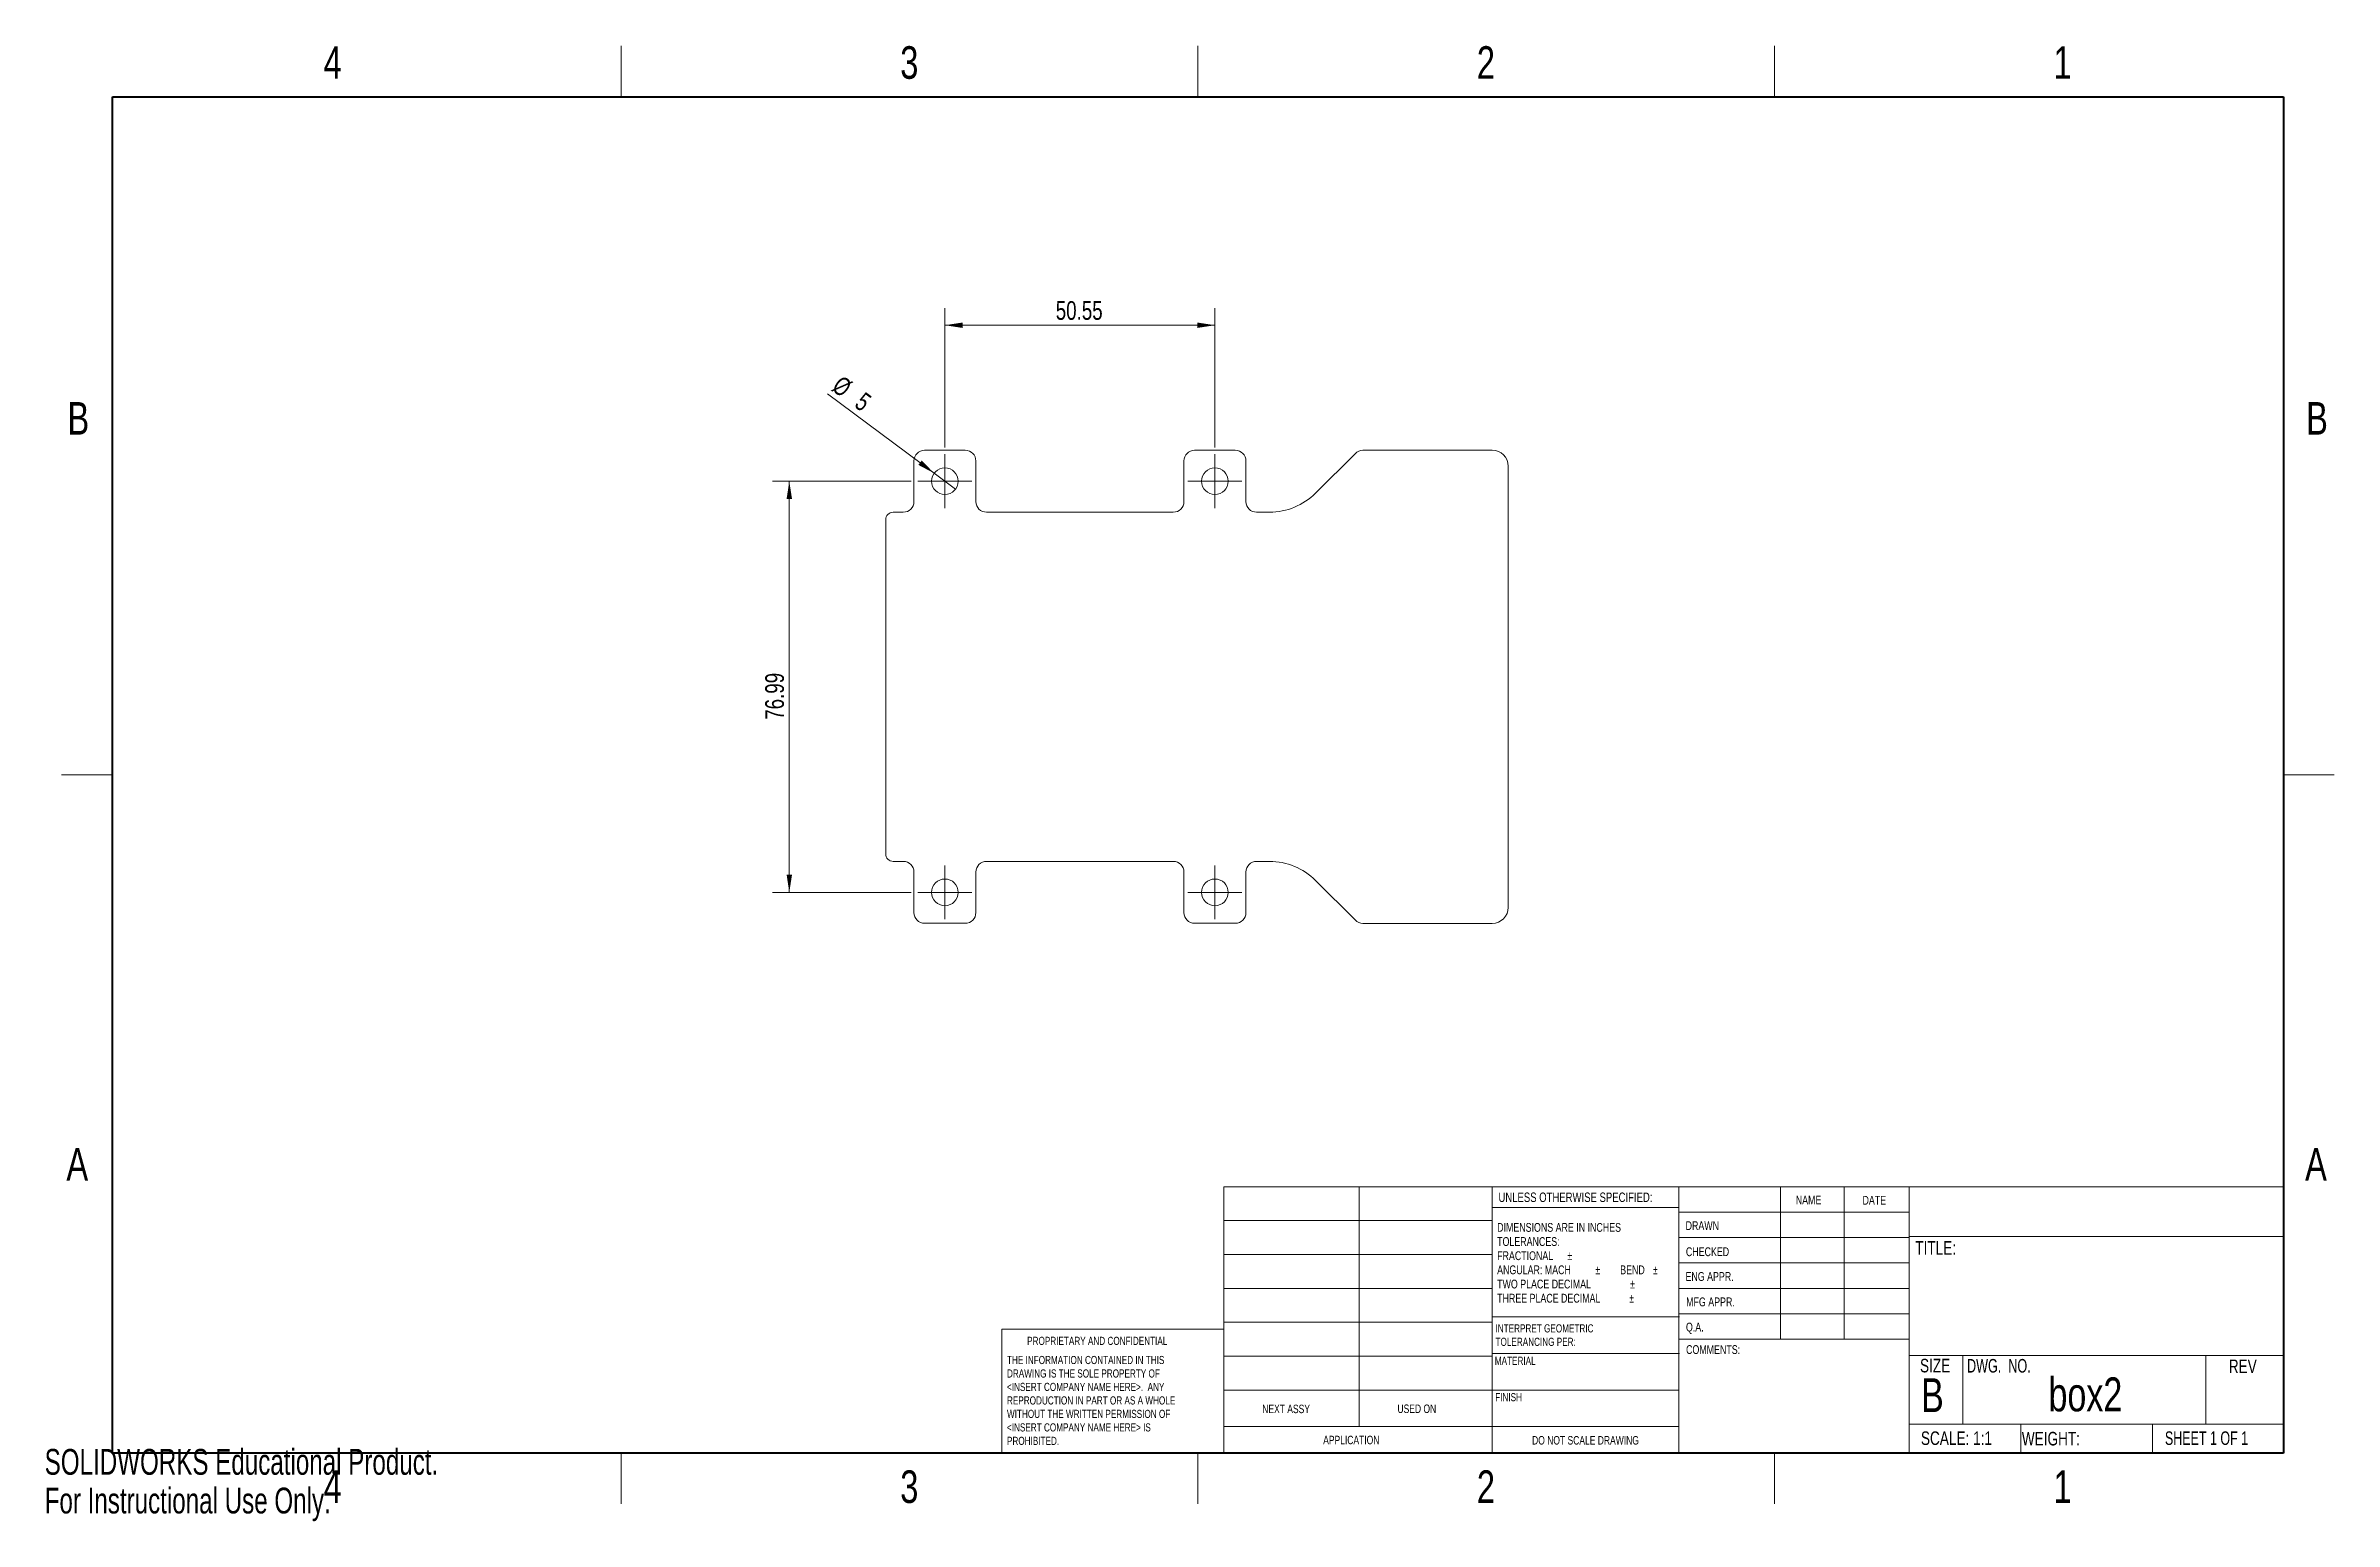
# Model space of a CAD drawing. Header units: millimetres. Extents: x 0 to 429, y 0 to 276.
import ezdxf

# ---------------------------------------------------------------- set-up
doc = ezdxf.new("R2010")
doc.units = ezdxf.units.MM
doc.styles.add('SLDTEXTSTYLE0', font='TXT', dxfattribs={"width": 0.75})
doc.styles.add('SLDTEXTSTYLE1', font='TXT', dxfattribs={"width": 0.6875})
doc.styles.add('SLDTEXTSTYLE2', font='TXT', dxfattribs={"width": 0.694444})
doc.styles.add('SLDTEXTSTYLE3', font='TXT', dxfattribs={"width": 0.7})
doc.dimstyles.new('SLDDIMSTYLE0', dxfattribs={"dimtxt": 3.5, "dimasz": 3.302, "dimexe": 0, "dimexo": 0.0625, "dimgap": 0.875, "dimtad": 1, "dimrnd": 1e-09, "dimzin": 12, "dimdsep": 46, "dimtxsty": 'SLDTEXTSTYLE0', "dimsah": 1, "dimcen": 0.09, "dimadec": 0, "dimazin": 3, "dimtfac": 1, "dimtofl": 0, "dimtmove": 0, "dimatfit": 3, "dimfxl": 1, "dimfrac": 2, "dimtolj": 1, "dimtzin": 12, "dimarcsym": 0})
doc.dimstyles.new('SLDDIMSTYLE1', dxfattribs={"dimtxt": 3.5, "dimasz": 3.302, "dimexe": 0, "dimexo": 0.0625, "dimgap": 0.875, "dimtad": 1, "dimrnd": 1e-09, "dimzin": 12, "dimdsep": 46, "dimtxsty": 'SLDTEXTSTYLE0', "dimblk1": 'NONE', "dimsah": 1, "dimcen": 0, "dimadec": 0, "dimazin": 3, "dimtfac": 1, "dimtmove": 0, "dimatfit": 3, "dimldrblk": 'NONE', "dimfxl": 1, "dimfrac": 2, "dimtolj": 1, "dimtzin": 12, "dimarcsym": 0})

# ---------------------------------------------------------------- blocks, each defined once
blk = doc.blocks.new('SW_NOTE_0')
at = {"color": 0, "linetype": 'Continuous', "lineweight": 0, "char_height": 1.524, "attachment_point": 1, "style": 'SLDTEXTSTYLE0'}
for s, insert in [('INTERPRET GEOMETRIC', (0, 1.96)), ('TOLERANCING PER:', (0, -0.56))]:
    blk.add_mtext(s, dxfattribs=dict(at, insert=insert))
blk = doc.blocks.new('SW_NOTE_1')
at = {"color": 0, "linetype": 'Continuous', "lineweight": 0, "char_height": 1.651, "attachment_point": 1, "style": 'SLDTEXTSTYLE0'}
for s, insert in [('DIMENSIONS ARE IN INCHES', (0, 2.13)), ('TOLERANCES:', (0, -0.52)), ('FRACTIONAL', (0, -3.17)), ('%%p', (13.15, -3.17)), ('ANGULAR: MACH', (0, -5.82)), ('TWO PLACE DECIMAL', (0, -8.48)), ('%%p', (18.37, -5.82)), ('BEND', (23.04, -5.82)), ('%%p', (29.16, -5.82)), ('THREE PLACE DECIMAL', (0, -11.13)), ('%%p', (24.73, -11.13)), ('%%p', (24.88, -8.48))]:
    blk.add_mtext(s, dxfattribs=dict(at, insert=insert))
blk = doc.blocks.new('SW_NOTE_2')
at = {"color": 0, "linetype": 'Continuous', "lineweight": 0, "char_height": 1.524, "attachment_point": 1, "style": 'SLDTEXTSTYLE0'}
for s, insert in [('THE INFORMATION CONTAINED IN THIS', (0, 1.96)), ('<INSERT COMPANY NAME HERE>.  ANY', (0, -3.08)), ('DRAWING IS THE SOLE PROPERTY OF', (0, -0.56)), ('WITHOUT THE WRITTEN PERMISSION OF', (0, -8.13)), ('REPRODUCTION IN PART OR AS A WHOLE', (0, -5.61)), ('<INSERT COMPANY NAME HERE> IS', (0, -10.66)), ('PROHIBITED.', (0, -13.18))]:
    blk.add_mtext(s, dxfattribs=dict(at, insert=insert))
blk = doc.blocks.new('_D')
at = {"color": 7, "linetype": 'Continuous', "lineweight": 0}
for p, q in [((168.53, 201.01), (168.53, 227.09)), ((219.08, 201.01), (219.08, 227.09)), ((168.53, 223.92), (219.08, 223.92))]:
    blk.add_line(p, q, dxfattribs=at)
for points in [[(168.53, 223.92), (171.83, 223.41), (171.83, 224.42)], [(219.08, 223.92), (215.78, 224.42), (215.78, 223.41)]]:
    blk.add_solid(points, dxfattribs=at)
at = {"color": 7, "linetype": 'Continuous', "lineweight": 0, "insert": (189.28, 228.43), "char_height": 3.5, "attachment_point": 1, "style": 'SLDTEXTSTYLE0'}
blk.add_mtext('50.55', dxfattribs=at)
blk = doc.blocks.new('_D_1')
at = {"color": 7, "linetype": 'Continuous', "lineweight": 0}
for p, q in [((162.22, 194.7), (136.23, 194.7)), ((139.4, 194.7), (139.4, 117.71)), ((162.22, 117.71), (136.23, 117.71))]:
    blk.add_line(p, q, dxfattribs=at)
for points in [[(139.4, 194.7), (138.9, 191.4), (139.91, 191.4)], [(139.4, 117.71), (139.91, 121.01), (138.9, 121.01)]]:
    blk.add_solid(points, dxfattribs=at)
at = {"color": 7, "linetype": 'Continuous', "lineweight": 0, "insert": (134.89, 150.03), "char_height": 3.5, "attachment_point": 1, "rotation": 90, "style": 'SLDTEXTSTYLE0'}
blk.add_mtext('76.99', dxfattribs=at)
blk = doc.blocks.new('_D_2')
at = {"color": 7, "linetype": 'Continuous', "lineweight": 0}
for q in [(146.55, 211.08), (170.53, 193.21)]:
    blk.add_line((166.52, 196.2), q, dxfattribs=at)
blk.add_solid([(166.52, 196.2), (164.18, 198.58), (163.57, 197.76)], dxfattribs=at)
at = {"color": 7, "linetype": 'Continuous', "lineweight": 0, "char_height": 3.5, "attachment_point": 1, "rotation": 323.3108, "style": 'SLDTEXTSTYLE0'}
for s, insert in [('%%c', (149.23, 214.68)), ('5', (153.5, 211.57))]:
    blk.add_mtext(s, dxfattribs=dict(at, insert=insert))
blk = doc.blocks.new('_NONE')
blk = doc.blocks.new('SW_CENTERMARKSYMBOL_0')
at = {"color": 0, "linetype": 'Continuous', "lineweight": 0}
for p, q in [((0, 2.54), (0, 5.04)), ((-2.54, 0), (-5.04, 0)), ((0, 0), (-2.54, 0)), ((0, 0), (0, 2.54)), ((0, 0), (0, -2.54)), ((0, 0), (2.54, 0)), ((2.54, 0), (5.04, 0)), ((0, -2.54), (0, -5.04))]:
    blk.add_line(p, q, dxfattribs=at)
blk = doc.blocks.new('SW_CENTERMARKSYMBOL_1')
at = {"color": 0, "linetype": 'Continuous', "lineweight": 0}
for p, q in [((0, 2.54), (0, 5.04)), ((-2.54, 0), (-5.04, 0)), ((0, 0), (-2.54, 0)), ((0, 0), (0, 2.54)), ((0, 0), (0, -2.54)), ((0, 0), (2.54, 0)), ((2.54, 0), (5.04, 0)), ((0, -2.54), (0, -5.04))]:
    blk.add_line(p, q, dxfattribs=at)
blk = doc.blocks.new('SW_CENTERMARKSYMBOL_2')
at = {"color": 0, "linetype": 'Continuous', "lineweight": 0}
for p, q in [((0, 2.54), (0, 5.04)), ((-2.54, 0), (-5.04, 0)), ((0, 0), (-2.54, 0)), ((0, 0), (0, 2.54)), ((0, 0), (0, -2.54)), ((0, 0), (2.54, 0)), ((2.54, 0), (5.04, 0)), ((0, -2.54), (0, -5.04))]:
    blk.add_line(p, q, dxfattribs=at)
blk = doc.blocks.new('SW_CENTERMARKSYMBOL_3')
at = {"color": 0, "linetype": 'Continuous', "lineweight": 0}
for p, q in [((0, 2.54), (0, 5.04)), ((-2.54, 0), (-5.04, 0)), ((0, 0), (-2.54, 0)), ((0, 0), (0, 2.54)), ((0, 0), (0, -2.54)), ((0, 0), (2.54, 0)), ((2.54, 0), (5.04, 0)), ((0, -2.54), (0, -5.04))]:
    blk.add_line(p, q, dxfattribs=at)

msp = doc.modelspace()

# ---------------------------------------------------------------- linework, layer by layer
at = {"color": 7, "linetype": 'Continuous', "lineweight": 15}
for p, q in [((107.95, 266.7), (107.95, 276.225)), ((215.9, 276.225), (215.9, 266.7)), ((215.9, 266.7), (215.9, 276.225)), ((323.85, 266.7), (323.85, 276.225)), ((162.727, 190.904), (162.727, 198.504)), ((164.727, 200.504), (172.327, 200.504)), ((174.327, 198.504), (174.327, 190.904)), ((213.279, 190.904), (213.279, 198.504)), ((215.279, 200.504), (222.879, 200.504)), ((224.879, 198.504), (224.879, 190.904)), ((245.368, 199.923), (237.921, 192.476)), ((271.001, 200.509), (246.782, 200.509)), ((274.001, 114.901), (274.001, 197.509)), ((160.727, 188.904), (158.867, 188.904)), ((211.279, 188.904), (176.327, 188.904)), ((229.297, 188.904), (226.879, 188.904)), ((157.442, 187.479), (157.442, 124.936)), ((3.175, 139.7), (12.7, 139.7)), ((12.7, 139.7), (3.175, 139.7)), ((428.625, 139.7), (419.1, 139.7)), ((419.1, 139.7), (428.625, 139.7)), ((158.867, 123.511), (160.727, 123.511)), ((162.727, 121.511), (162.727, 113.911)), ((174.327, 113.911), (174.327, 121.511)), ((176.327, 123.511), (211.279, 123.511)), ((213.279, 121.511), (213.279, 113.911)), ((224.879, 113.911), (224.879, 121.511)), ((226.879, 123.511), (229.292, 123.511)), ((237.916, 119.939), (245.368, 112.487)), ((164.727, 111.911), (172.327, 111.911)), ((215.279, 111.911), (222.879, 111.911)), ((246.782, 111.901), (271.001, 111.901)), ((107.95, 12.7), (107.95, 3.175)), ((215.9, 3.175), (215.9, 12.7)), ((215.9, 12.7), (215.9, 3.175)), ((323.85, 12.7), (323.85, 3.175))]:
    msp.add_line(p, q, dxfattribs=at)
at = {"color": 7, "linetype": 'Continuous', "lineweight": 40}
for p, q in [((12.7, 12.7), (12.7, 266.7)), ((12.7, 266.7), (419.1, 266.7)), ((419.1, 266.7), (419.1, 12.7)), ((419.1, 12.7), (12.7, 12.7))]:
    msp.add_line(p, q, dxfattribs=at)
at = {"color": 7, "linetype": 'Continuous', "lineweight": 0}
for p, q in [((220.754, 62.594), (419.1, 62.594)), ((220.754, 12.7), (220.754, 62.594)), ((246.103, 62.594), (246.103, 17.685)), ((270.974, 12.7), (270.974, 62.594)), ((305.948, 62.594), (305.948, 12.7)), ((324.96, 62.594), (324.96, 34.019)), ((336.861, 62.594), (336.861, 34.019)), ((349.029, 62.594), (349.029, 12.7)), ((220.754, 56.244), (270.974, 56.244)), ((305.948, 58.674), (270.974, 58.674)), ((305.948, 57.832), (349.029, 57.832)), ((305.948, 53.069), (349.029, 53.069)), ((349.029, 53.269), (419.1, 53.269)), ((220.754, 49.894), (270.974, 49.894)), ((305.948, 48.307), (349.029, 48.307)), ((220.754, 43.544), (270.974, 43.544)), ((349.029, 43.544), (305.948, 43.544)), ((349.029, 38.782), (305.948, 38.782)), ((179.169, 12.7), (179.169, 35.924)), ((220.754, 35.924), (179.169, 35.924)), ((220.754, 37.194), (270.974, 37.194)), ((270.974, 38.195), (306.063, 38.195)), ((220.754, 30.844), (270.974, 30.844)), ((270.974, 31.337), (306.063, 31.337)), ((349.029, 34.019), (306.063, 34.019)), ((349.029, 30.985), (419.1, 30.985)), ((359.075, 30.985), (359.075, 18.107)), ((404.573, 30.985), (404.573, 18.107)), ((220.754, 24.494), (270.974, 24.494)), ((270.974, 24.479), (305.948, 24.479)), ((220.754, 17.685), (305.948, 17.685)), ((349.029, 18.107), (419.1, 18.107)), ((369.936, 18.107), (369.936, 12.7)), ((394.623, 18.107), (394.623, 12.7))]:
    msp.add_line(p, q, dxfattribs=at)
at = {"color": 7, "linetype": 'Continuous', "lineweight": 15}
for centre in [(168.527, 194.704), (219.079, 194.704), (168.527, 117.711), (219.079, 117.711)]:
    msp.add_circle(centre, 2.5, dxfattribs=at)
for centre, radius, start, end in [((164.727, 198.504), 2, 90, 180), ((172.327, 198.504), 2, 0, 90), ((215.279, 198.504), 2, 90, 180), ((222.879, 198.504), 2, 0, 90), ((246.782, 198.509), 2, 90, 135), ((271.001, 197.509), 3, 0, 90), ((158.867, 187.479), 1.425, 90, 180), ((160.727, 190.904), 2, 270, 0), ((176.327, 190.904), 2, 180, 270), ((211.279, 190.904), 2, 270, 0), ((226.879, 190.904), 2, 180, 270), ((229.297, 201.1), 12.196, 270, 315), ((158.867, 124.936), 1.425, 180, 270), ((160.727, 121.511), 2, 0, 90), ((176.327, 121.511), 2, 90, 180), ((211.279, 121.511), 2, 0, 90), ((226.879, 121.511), 2, 90, 180), ((229.292, 111.315), 12.196, 45, 90), ((164.727, 113.911), 2, 180, 270), ((172.327, 113.911), 2, 270, 0), ((215.279, 113.911), 2, 180, 270), ((222.879, 113.911), 2, 270, 0), ((246.782, 113.901), 2, 225, 270), ((271.001, 114.901), 3, 270, 0)]:
    msp.add_arc(centre, radius, start, end, dxfattribs=at)

# ---------------------------------------------------------------- block references
at = {"color": 7, "linetype": 'Continuous', "lineweight": 0}
for name, p in [('SW_CENTERMARKSYMBOL_1', (168.527, 194.704)), ('SW_CENTERMARKSYMBOL_0', (219.079, 194.704)), ('SW_CENTERMARKSYMBOL_2', (168.527, 117.711)), ('SW_CENTERMARKSYMBOL_3', (219.079, 117.711)), ('SW_NOTE_1', (271.917, 53.666)), ('SW_NOTE_0', (271.609, 34.864)), ('SW_NOTE_2', (180.154, 28.938))]:
    msp.add_blockref(name, p, dxfattribs=at)

# ---------------------------------------------------------------- texts
for s, insert, char_height, attachment_point, style in [('4', (53.914, 276.164), 6.096, 2, 'SLDTEXTSTYLE0'), ('3', (161.864, 276.164), 6.096, 2, 'SLDTEXTSTYLE0'), ('2', (269.814, 276.164), 6.096, 2, 'SLDTEXTSTYLE0'), ('1', (377.764, 276.164), 6.096, 2, 'SLDTEXTSTYLE0'), ('B', (6.303, 209.526), 6.096, 2, 'SLDTEXTSTYLE0'), ('B', (425.403, 209.526), 6.096, 2, 'SLDTEXTSTYLE0'), ('A', (6.107, 69.826), 6.096, 2, 'SLDTEXTSTYLE0'), ('A', (425.207, 69.826), 6.096, 2, 'SLDTEXTSTYLE0'), ('UNLESS OTHERWISE SPECIFIED:', (272.158, 61.499), 1.778, 1, 'SLDTEXTSTYLE0'), ('NAME', (327.824, 60.923), 1.651, 1, 'SLDTEXTSTYLE0'), ('DATE', (340.315, 60.879), 1.651, 1, 'SLDTEXTSTYLE0'), ('DRAWN', (307.197, 56.123), 1.651, 1, 'SLDTEXTSTYLE0'), ('TITLE:', (350.193, 52.393), 2.54, 1, 'SLDTEXTSTYLE0'), ('CHECKED', (307.251, 51.237), 1.651, 1, 'SLDTEXTSTYLE0'), ('ENG APPR.', (307.177, 46.601), 1.651, 1, 'SLDTEXTSTYLE0'), ('MFG APPR.', (307.303, 41.845), 1.651, 1, 'SLDTEXTSTYLE0'), ('PROPRIETARY AND CONFIDENTIAL', (183.93, 34.483), 1.524, 1, 'SLDTEXTSTYLE0'), ('Q.A.', (307.262, 37.123), 1.651, 1, 'SLDTEXTSTYLE0'), ('MATERIAL', (271.48, 30.753), 1.524, 1, 'SLDTEXTSTYLE0'), ('COMMENTS:', (307.284, 32.909), 1.651, 1, 'SLDTEXTSTYLE0'), ('SIZE', (351.08, 30.358), 2.54, 1, 'SLDTEXTSTYLE0'), ('DWG.  NO.', (359.881, 30.323), 2.54, 1, 'SLDTEXTSTYLE2'), ('REV', (408.885, 30.223), 2.54, 1, 'SLDTEXTSTYLE0'), ('B', (351.28, 26.724), 6.35, 1, 'SLDTEXTSTYLE0'), ('box2', (382.043, 26.873), 6.35, 2, 'SLDTEXTSTYLE0'), ('NEXT ASSY', (227.942, 21.771), 1.5875, 1, 'SLDTEXTSTYLE0'), ('USED ON', (253.254, 21.798), 1.5875, 1, 'SLDTEXTSTYLE0'), ('FINISH', (271.55, 23.938), 1.524, 1, 'SLDTEXTSTYLE0'), ('APPLICATION', (239.35, 15.95), 1.5875, 1, 'SLDTEXTSTYLE0'), ('DO NOT SCALE DRAWING', (288.454, 15.895), 1.5875, 2, 'SLDTEXTSTYLE0'), ('SCALE: 1:1', (351.249, 16.765), 2.54, 1, 'SLDTEXTSTYLE0'), ('WEIGHT:', (370.14, 16.678), 2.54, 1, 'SLDTEXTSTYLE0'), ('SHEET 1 OF 1', (396.931, 16.773), 2.54, 1, 'SLDTEXTSTYLE1'), ('4', (53.914, 9.464), 6.096, 2, 'SLDTEXTSTYLE0'), ('3', (161.864, 9.464), 6.096, 2, 'SLDTEXTSTYLE0'), ('2', (269.814, 9.464), 6.096, 2, 'SLDTEXTSTYLE0'), ('1', (377.764, 9.464), 6.096, 2, 'SLDTEXTSTYLE0')]:
    msp.add_mtext(s, dxfattribs=dict(at, insert=insert, char_height=char_height, attachment_point=attachment_point, style=style))
at = {"color": 7, "linetype": 'Continuous', "char_height": 4.83362, "attachment_point": 1, "style": 'SLDTEXTSTYLE3'}
for s, insert in [('SOLIDWORKS Educational Product.', (0, 13.481)), ('For Instructional Use Only.', (0, 6.231))]:
    msp.add_mtext(s, dxfattribs=dict(at, insert=insert))

# ---------------------------------------------------------------- dimensions: what is measured, and where the dimension line sits
at = {"color": 7, "linetype": 'Continuous', "lineweight": 0}
dim = msp.add_linear_dim(base=(219.079, 223.916), p1=(168.527, 199.744), p2=(219.079, 199.744), dimstyle='SLDDIMSTYLE0', dxfattribs=at)
dim.commit()
dim.dimension.update_dxf_attribs({"geometry": '_D', "text_midpoint": (195.098, 223.916), "dimtype": 160})
dim = msp.add_diameter_dim_2p(p1=(170.531, 193.21), p2=(166.522, 196.198), dimstyle='SLDDIMSTYLE1', dxfattribs=at)
dim.commit()
dim.dimension.update_dxf_attribs({"geometry": '_D_2', "text_midpoint": (149.569, 208.829), "dimtype": 163})
dim = msp.add_linear_dim(base=(139.405, 117.711), p1=(163.487, 194.704), p2=(163.487, 117.711), angle=90, dimstyle='SLDDIMSTYLE0', dxfattribs=at)
dim.commit()
dim.dimension.update_dxf_attribs({"geometry": '_D_1', "text_midpoint": (139.405, 155.846), "dimtype": 160})

doc.saveas('drawing.dxf')
